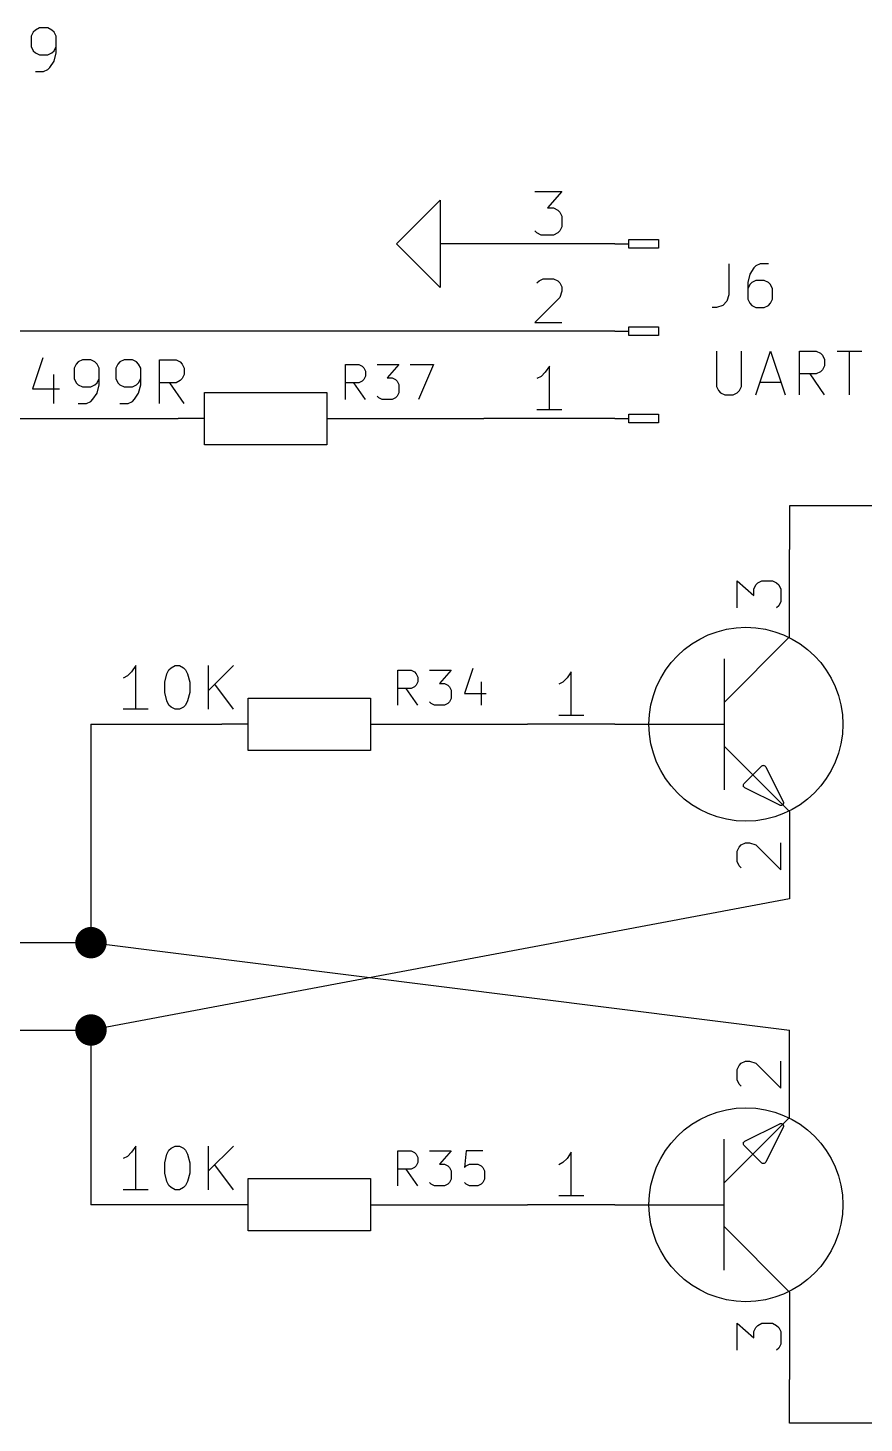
# Model space of a CAD drawing. Header units: inches. Extents: x 0.4 to 16.1, y -11.3 to -0.4.
# Drawn here: x 13.228 to 14.185, y -3.7 to -2.103 of the extents above; entities that cross this region are included whole.
import ezdxf

# ---------------------------------------------------------------- set-up
doc = ezdxf.new("R2010")
doc.units = ezdxf.units.IN
doc.header["$MEASUREMENT"] = 0
for name, color, linetype in [('GREENSIXTYFIVE', 129, 'CONTINUOUS'), ('LIGHTGREEN', 92, 'CONTINUOUS'), ('LIGHTRED', 12, 'CONTINUOUS'), ('RED', 14, 'CONTINUOUS')]:
    doc.layers.add(name, color=color, linetype=linetype)

msp = doc.modelspace()

# ---------------------------------------------------------------- linework, layer by layer
at = {"layer": 'GREENSIXTYFIVE', "linetype": 'CONTINUOUS'}
for p, q in [((13.2339, -2.1076), (13.2315, -2.1123)), ((13.2339, -2.1076), (13.2315, -2.1123)), ((13.2363, -2.1052), (13.2339, -2.1076)), ((13.2363, -2.1052), (13.2339, -2.1076)), ((13.241, -2.1028), (13.2363, -2.1052)), ((13.241, -2.1028), (13.2363, -2.1052)), ((13.2506, -2.1028), (13.241, -2.1028)), ((13.2506, -2.1028), (13.241, -2.1028)), ((13.2553, -2.1052), (13.2506, -2.1028)), ((13.2553, -2.1052), (13.2506, -2.1028)), ((13.2577, -2.1076), (13.2553, -2.1052)), ((13.2577, -2.1076), (13.2553, -2.1052)), ((13.2601, -2.1123), (13.2577, -2.1076)), ((13.2601, -2.1123), (13.2577, -2.1076)), ((13.2315, -2.1123), (13.2315, -2.1242)), ((13.2315, -2.1123), (13.2315, -2.1242)), ((13.2315, -2.1242), (13.2339, -2.129)), ((13.2315, -2.1242), (13.2339, -2.129)), ((13.2577, -2.129), (13.2601, -2.1242)), ((13.2577, -2.129), (13.2601, -2.1242)), ((13.2601, -2.1314), (13.2601, -2.1123)), ((13.2601, -2.1314), (13.2601, -2.1123)), ((13.2339, -2.129), (13.2363, -2.1314)), ((13.2339, -2.129), (13.2363, -2.1314)), ((13.2363, -2.1314), (13.241, -2.1338)), ((13.2363, -2.1314), (13.241, -2.1338)), ((13.241, -2.1338), (13.2506, -2.1338)), ((13.241, -2.1338), (13.2506, -2.1338)), ((13.2506, -2.1338), (13.2553, -2.1314)), ((13.2506, -2.1338), (13.2553, -2.1314)), ((13.2553, -2.1314), (13.2577, -2.129)), ((13.2553, -2.1314), (13.2577, -2.129)), ((13.2577, -2.1409), (13.2601, -2.1314)), ((13.2577, -2.1409), (13.2601, -2.1314)), ((13.2363, -2.1528), (13.2458, -2.1528)), ((13.2363, -2.1528), (13.2458, -2.1528)), ((13.2458, -2.1528), (13.2506, -2.1504)), ((13.2458, -2.1528), (13.2506, -2.1504)), ((13.2506, -2.1504), (13.2529, -2.148)), ((13.2506, -2.1504), (13.2529, -2.148)), ((13.2529, -2.148), (13.2577, -2.1409)), ((13.2529, -2.148), (13.2577, -2.1409)), ((14.0306, -2.3728), (14.0306, -2.4085)), ((14.0306, -2.3728), (14.0306, -2.4085)), ((14.0591, -2.3776), (14.0544, -2.3847)), ((14.0591, -2.3776), (14.0544, -2.3847)), ((14.0615, -2.3752), (14.0591, -2.3776)), ((14.0615, -2.3752), (14.0591, -2.3776)), ((14.0663, -2.3728), (14.0615, -2.3752)), ((14.0663, -2.3728), (14.0615, -2.3752)), ((14.0758, -2.3728), (14.0663, -2.3728)), ((14.0758, -2.3728), (14.0663, -2.3728)), ((14.0544, -2.3847), (14.052, -2.3942)), ((14.0544, -2.3847), (14.052, -2.3942)), ((14.052, -2.3942), (14.052, -2.4133)), ((14.052, -2.3942), (14.052, -2.4133)), ((14.0568, -2.3942), (14.0544, -2.3966)), ((14.0568, -2.3942), (14.0544, -2.3966)), ((14.0615, -2.3918), (14.0568, -2.3942)), ((14.0615, -2.3918), (14.0568, -2.3942)), ((14.071, -2.3918), (14.0615, -2.3918)), ((14.071, -2.3918), (14.0615, -2.3918)), ((14.0758, -2.3942), (14.071, -2.3918)), ((14.0758, -2.3942), (14.071, -2.3918)), ((14.0782, -2.3966), (14.0758, -2.3942)), ((14.0782, -2.3966), (14.0758, -2.3942)), ((14.0306, -2.4085), (14.0282, -2.4157)), ((14.0306, -2.4085), (14.0282, -2.4157)), ((14.0544, -2.3966), (14.052, -2.4014)), ((14.0544, -2.3966), (14.052, -2.4014)), ((14.0806, -2.4014), (14.0782, -2.3966)), ((14.0806, -2.4014), (14.0782, -2.3966)), ((14.0806, -2.4133), (14.0806, -2.4014)), ((14.0806, -2.4133), (14.0806, -2.4014)), ((14.0163, -2.4228), (14.0115, -2.4228)), ((14.0163, -2.4228), (14.0115, -2.4228)), ((14.0234, -2.4204), (14.0163, -2.4228)), ((14.0234, -2.4204), (14.0163, -2.4228)), ((14.0282, -2.4157), (14.0234, -2.4204)), ((14.0282, -2.4157), (14.0234, -2.4204)), ((14.052, -2.4133), (14.0544, -2.418)), ((14.052, -2.4133), (14.0544, -2.418)), ((14.0544, -2.418), (14.0568, -2.4204)), ((14.0544, -2.418), (14.0568, -2.4204)), ((14.0568, -2.4204), (14.0615, -2.4228)), ((14.0568, -2.4204), (14.0615, -2.4228)), ((14.0615, -2.4228), (14.071, -2.4228)), ((14.0615, -2.4228), (14.071, -2.4228)), ((14.071, -2.4228), (14.0758, -2.4204)), ((14.071, -2.4228), (14.0758, -2.4204)), ((14.0758, -2.4204), (14.0782, -2.418)), ((14.0758, -2.4204), (14.0782, -2.418)), ((14.0782, -2.418), (14.0806, -2.4133)), ((14.0782, -2.418), (14.0806, -2.4133)), ((14.0163, -2.4728), (14.0163, -2.5133)), ((14.0163, -2.4728), (14.0163, -2.5133)), ((14.0449, -2.5133), (14.0449, -2.4728)), ((14.0449, -2.5133), (14.0449, -2.4728)), ((14.0615, -2.5228), (14.0782, -2.4728)), ((14.0615, -2.5228), (14.0782, -2.4728)), ((14.0782, -2.4728), (14.0949, -2.5228)), ((14.0782, -2.4728), (14.0949, -2.5228)), ((14.1115, -2.5228), (14.1115, -2.4728)), ((14.1115, -2.4728), (14.1306, -2.4728)), ((14.1115, -2.5228), (14.1115, -2.4728)), ((14.1115, -2.4728), (14.1306, -2.4728)), ((14.1306, -2.4728), (14.1353, -2.4752)), ((14.1306, -2.4728), (14.1353, -2.4752)), ((14.1353, -2.4752), (14.1377, -2.4776)), ((14.1353, -2.4752), (14.1377, -2.4776)), ((14.1544, -2.4728), (14.1829, -2.4728)), ((14.1544, -2.4728), (14.1829, -2.4728)), ((14.1687, -2.5228), (14.1687, -2.4728)), ((14.1687, -2.5228), (14.1687, -2.4728)), ((13.245, -2.4804), (13.2331, -2.5161)), ((13.2831, -2.4876), (13.2807, -2.4923)), ((13.2855, -2.4852), (13.2831, -2.4876)), ((13.2902, -2.4828), (13.2855, -2.4852)), ((13.2998, -2.4828), (13.2902, -2.4828)), ((13.3045, -2.4852), (13.2998, -2.4828)), ((13.3069, -2.4876), (13.3045, -2.4852)), ((13.3093, -2.4923), (13.3069, -2.4876)), ((13.3307, -2.4876), (13.3283, -2.4923)), ((13.3331, -2.4852), (13.3307, -2.4876)), ((13.3379, -2.4828), (13.3331, -2.4852)), ((13.3474, -2.4828), (13.3379, -2.4828)), ((13.3521, -2.4852), (13.3474, -2.4828)), ((13.3545, -2.4876), (13.3521, -2.4852)), ((13.3569, -2.4923), (13.3545, -2.4876)), ((13.3783, -2.5328), (13.3783, -2.4828)), ((13.3783, -2.4828), (13.3974, -2.4828)), ((13.3974, -2.4828), (13.4021, -2.4852)), ((13.4021, -2.4852), (13.4045, -2.4876)), ((13.4045, -2.4876), (13.4069, -2.4923)), ((13.5914, -2.5282), (13.5914, -2.4882)), ((13.5914, -2.4882), (13.6067, -2.4882)), ((13.6067, -2.4882), (13.6105, -2.4901)), ((13.6105, -2.4901), (13.6124, -2.4921)), ((13.6276, -2.4882), (13.6524, -2.4882)), ((13.6524, -2.4882), (13.639, -2.5035)), ((13.6657, -2.4882), (13.6924, -2.4882)), ((13.6924, -2.4882), (13.6752, -2.5282)), ((14.1377, -2.4776), (14.1401, -2.4823)), ((14.1377, -2.4776), (14.1401, -2.4823)), ((14.1401, -2.4895), (14.1377, -2.4942)), ((14.1401, -2.4895), (14.1377, -2.4942)), ((14.1401, -2.4823), (14.1401, -2.4895)), ((14.1401, -2.4823), (14.1401, -2.4895)), ((13.2569, -2.4995), (13.2569, -2.5328)), ((13.2807, -2.4923), (13.2807, -2.5042)), ((13.2807, -2.5042), (13.2831, -2.509)), ((13.3069, -2.509), (13.3093, -2.5042)), ((13.3093, -2.5114), (13.3093, -2.4923)), ((13.3283, -2.4923), (13.3283, -2.5042)), ((13.3283, -2.5042), (13.3307, -2.509)), ((13.3545, -2.509), (13.3569, -2.5042)), ((13.3569, -2.5114), (13.3569, -2.4923)), ((13.4021, -2.5066), (13.3974, -2.509)), ((13.4045, -2.5042), (13.4021, -2.5066)), ((13.4069, -2.4995), (13.4045, -2.5042)), ((13.4069, -2.4923), (13.4069, -2.4995)), ((13.6105, -2.5073), (13.6067, -2.5092)), ((13.6124, -2.5054), (13.6105, -2.5073)), ((13.6124, -2.4921), (13.6143, -2.4959)), ((13.6143, -2.5016), (13.6124, -2.5054)), ((13.6143, -2.4959), (13.6143, -2.5016)), ((13.639, -2.5035), (13.6448, -2.5035)), ((13.6448, -2.5035), (13.6486, -2.5054)), ((13.6486, -2.5054), (13.6505, -2.5073)), ((13.6505, -2.5073), (13.6524, -2.5111)), ((14.1306, -2.499), (14.1115, -2.499)), ((14.1306, -2.499), (14.1115, -2.499)), ((14.1401, -2.5228), (14.1234, -2.499)), ((14.1401, -2.5228), (14.1234, -2.499)), ((14.1353, -2.4966), (14.1306, -2.499)), ((14.1353, -2.4966), (14.1306, -2.499)), ((14.1377, -2.4942), (14.1353, -2.4966)), ((14.1377, -2.4942), (14.1353, -2.4966)), ((13.2331, -2.5161), (13.264, -2.5161)), ((13.2831, -2.509), (13.2855, -2.5114)), ((13.2855, -2.5114), (13.2902, -2.5138)), ((13.2902, -2.5138), (13.2998, -2.5138)), ((13.2998, -2.5138), (13.3045, -2.5114)), ((13.3021, -2.528), (13.3069, -2.5209)), ((13.3045, -2.5114), (13.3069, -2.509)), ((13.3069, -2.5209), (13.3093, -2.5114)), ((13.3307, -2.509), (13.3331, -2.5114)), ((13.3331, -2.5114), (13.3379, -2.5138)), ((13.3379, -2.5138), (13.3474, -2.5138)), ((13.3474, -2.5138), (13.3521, -2.5114)), ((13.3498, -2.528), (13.3545, -2.5209)), ((13.3521, -2.5114), (13.3545, -2.509)), ((13.3545, -2.5209), (13.3569, -2.5114)), ((13.3974, -2.509), (13.3783, -2.509)), ((13.4069, -2.5328), (13.3902, -2.509)), ((13.6067, -2.5092), (13.5914, -2.5092)), ((13.6143, -2.5282), (13.601, -2.5092)), ((13.6524, -2.5206), (13.6505, -2.5244)), ((13.6524, -2.5111), (13.6524, -2.5206)), ((14.0163, -2.5133), (14.0187, -2.518)), ((14.0163, -2.5133), (14.0187, -2.518)), ((14.0187, -2.518), (14.021, -2.5204)), ((14.0187, -2.518), (14.021, -2.5204)), ((14.021, -2.5204), (14.0258, -2.5228)), ((14.021, -2.5204), (14.0258, -2.5228)), ((14.0258, -2.5228), (14.0353, -2.5228)), ((14.0258, -2.5228), (14.0353, -2.5228)), ((14.0353, -2.5228), (14.0401, -2.5204)), ((14.0353, -2.5228), (14.0401, -2.5204)), ((14.0401, -2.5204), (14.0425, -2.518)), ((14.0401, -2.5204), (14.0425, -2.518)), ((14.0425, -2.518), (14.0449, -2.5133)), ((14.0425, -2.518), (14.0449, -2.5133)), ((14.0663, -2.5085), (14.0901, -2.5085)), ((14.0663, -2.5085), (14.0901, -2.5085)), ((13.2855, -2.5328), (13.295, -2.5328)), ((13.295, -2.5328), (13.2998, -2.5304)), ((13.2998, -2.5304), (13.3021, -2.528)), ((13.3331, -2.5328), (13.3426, -2.5328)), ((13.3426, -2.5328), (13.3474, -2.5304)), ((13.3474, -2.5304), (13.3498, -2.528)), ((13.6295, -2.5263), (13.6276, -2.5244)), ((13.6333, -2.5282), (13.6295, -2.5263)), ((13.6448, -2.5282), (13.6333, -2.5282)), ((13.6486, -2.5263), (13.6448, -2.5282)), ((13.6505, -2.5244), (13.6486, -2.5263)), ((13.3464, -2.8399), (13.3417, -2.8447)), ((13.3512, -2.8328), (13.3464, -2.8399)), ((13.3512, -2.8828), (13.3512, -2.8328)), ((13.3845, -2.8519), (13.3869, -2.8423)), ((13.3869, -2.8423), (13.3893, -2.8376)), ((13.3893, -2.8376), (13.3917, -2.8352)), ((13.3917, -2.8352), (13.3964, -2.8328)), ((13.3964, -2.8328), (13.4012, -2.8328)), ((13.4012, -2.8328), (13.4059, -2.8352)), ((13.4059, -2.8352), (13.4083, -2.8376)), ((13.4083, -2.8376), (13.4107, -2.8423)), ((13.4107, -2.8423), (13.4131, -2.8519)), ((13.4345, -2.8828), (13.4345, -2.8328)), ((13.4631, -2.8328), (13.4345, -2.8614)), ((13.6514, -2.8782), (13.6514, -2.8382)), ((13.6514, -2.8382), (13.6667, -2.8382)), ((13.6667, -2.8382), (13.6705, -2.8401)), ((13.6705, -2.8401), (13.6724, -2.8421)), ((13.6724, -2.8421), (13.6743, -2.8459)), ((13.6876, -2.8382), (13.7124, -2.8382)), ((13.7124, -2.8382), (13.699, -2.8535)), ((13.7371, -2.8363), (13.7276, -2.8649)), ((13.3417, -2.8447), (13.3369, -2.8471)), ((13.3845, -2.8638), (13.3845, -2.8519)), ((13.4131, -2.8519), (13.4131, -2.8638)), ((13.4631, -2.8828), (13.4417, -2.8542)), ((13.6705, -2.8573), (13.6667, -2.8592)), ((13.6724, -2.8554), (13.6705, -2.8573)), ((13.6743, -2.8516), (13.6724, -2.8554)), ((13.6743, -2.8459), (13.6743, -2.8516)), ((13.699, -2.8535), (13.7048, -2.8535)), ((13.7048, -2.8535), (13.7086, -2.8554)), ((13.7086, -2.8554), (13.7105, -2.8573)), ((13.7105, -2.8573), (13.7124, -2.8611)), ((13.7467, -2.8516), (13.7467, -2.8782)), ((13.3869, -2.8733), (13.3845, -2.8638)), ((13.3893, -2.878), (13.3869, -2.8733)), ((13.4107, -2.8733), (13.4083, -2.878)), ((13.4131, -2.8638), (13.4107, -2.8733)), ((13.6667, -2.8592), (13.6514, -2.8592)), ((13.6743, -2.8782), (13.661, -2.8592)), ((13.6895, -2.8763), (13.6876, -2.8744)), ((13.7105, -2.8744), (13.7086, -2.8763)), ((13.7124, -2.8706), (13.7105, -2.8744)), ((13.7124, -2.8611), (13.7124, -2.8706)), ((13.7276, -2.8649), (13.7524, -2.8649)), ((13.3655, -2.8828), (13.3369, -2.8828)), ((13.3917, -2.8804), (13.3893, -2.878)), ((13.3964, -2.8828), (13.3917, -2.8804)), ((13.4012, -2.8828), (13.3964, -2.8828)), ((13.4059, -2.8804), (13.4012, -2.8828)), ((13.4083, -2.878), (13.4059, -2.8804)), ((13.6933, -2.8782), (13.6895, -2.8763)), ((13.7048, -2.8782), (13.6933, -2.8782)), ((13.7086, -2.8763), (13.7048, -2.8782)), ((13.3512, -3.3828), (13.3464, -3.3899)), ((13.3512, -3.4328), (13.3512, -3.3828)), ((13.3893, -3.3876), (13.3917, -3.3852)), ((13.3917, -3.3852), (13.3964, -3.3828)), ((13.3964, -3.3828), (13.4012, -3.3828)), ((13.4012, -3.3828), (13.4059, -3.3852)), ((13.4059, -3.3852), (13.4083, -3.3876)), ((13.4345, -3.4328), (13.4345, -3.3828)), ((13.4631, -3.3828), (13.4345, -3.4114)), ((13.3417, -3.3947), (13.3369, -3.3971)), ((13.3464, -3.3899), (13.3417, -3.3947)), ((13.3845, -3.4019), (13.3869, -3.3923)), ((13.3845, -3.4138), (13.3845, -3.4019)), ((13.3869, -3.3923), (13.3893, -3.3876)), ((13.4083, -3.3876), (13.4107, -3.3923)), ((13.4107, -3.3923), (13.4131, -3.4019)), ((13.4131, -3.4019), (13.4131, -3.4138)), ((13.6514, -3.4282), (13.6514, -3.3882)), ((13.6514, -3.3882), (13.6667, -3.3882)), ((13.6667, -3.3882), (13.6705, -3.3901)), ((13.6705, -3.3901), (13.6724, -3.3921)), ((13.6724, -3.3921), (13.6743, -3.3959)), ((13.6743, -3.4016), (13.6724, -3.4054)), ((13.6743, -3.3959), (13.6743, -3.4016)), ((13.6876, -3.3882), (13.7124, -3.3882)), ((13.7124, -3.3882), (13.699, -3.4035)), ((13.7295, -3.3882), (13.7276, -3.4073)), ((13.7486, -3.3882), (13.7295, -3.3882)), ((13.3869, -3.4233), (13.3845, -3.4138)), ((13.4131, -3.4138), (13.4107, -3.4233)), ((13.4631, -3.4328), (13.4417, -3.4042)), ((13.6667, -3.4092), (13.6514, -3.4092)), ((13.6743, -3.4282), (13.661, -3.4092)), ((13.6705, -3.4073), (13.6667, -3.4092)), ((13.6724, -3.4054), (13.6705, -3.4073)), ((13.699, -3.4035), (13.7048, -3.4035)), ((13.7048, -3.4035), (13.7086, -3.4054)), ((13.7086, -3.4054), (13.7105, -3.4073)), ((13.7105, -3.4073), (13.7124, -3.4111)), ((13.7124, -3.4111), (13.7124, -3.4206)), ((13.7276, -3.4073), (13.7295, -3.4054)), ((13.7295, -3.4054), (13.7333, -3.4035)), ((13.7333, -3.4035), (13.7429, -3.4035)), ((13.7429, -3.4035), (13.7467, -3.4054)), ((13.7467, -3.4054), (13.7486, -3.4073)), ((13.7486, -3.4073), (13.7505, -3.4111)), ((13.7505, -3.4111), (13.7505, -3.4206)), ((13.3655, -3.4328), (13.3369, -3.4328)), ((13.3893, -3.428), (13.3869, -3.4233)), ((13.3917, -3.4304), (13.3893, -3.428)), ((13.3964, -3.4328), (13.3917, -3.4304)), ((13.4012, -3.4328), (13.3964, -3.4328)), ((13.4059, -3.4304), (13.4012, -3.4328)), ((13.4083, -3.428), (13.4059, -3.4304)), ((13.4107, -3.4233), (13.4083, -3.428)), ((13.6895, -3.4263), (13.6876, -3.4244)), ((13.6933, -3.4282), (13.6895, -3.4263)), ((13.7048, -3.4282), (13.6933, -3.4282)), ((13.7086, -3.4263), (13.7048, -3.4282)), ((13.7105, -3.4244), (13.7086, -3.4263)), ((13.7124, -3.4206), (13.7105, -3.4244)), ((13.7295, -3.4263), (13.7276, -3.4244)), ((13.7333, -3.4282), (13.7295, -3.4263)), ((13.7429, -3.4282), (13.7333, -3.4282)), ((13.7467, -3.4263), (13.7429, -3.4282)), ((13.7486, -3.4244), (13.7467, -3.4263)), ((13.7505, -3.4206), (13.7486, -3.4244))]:
    msp.add_line(p, q, dxfattribs=at)
at = {"layer": 'LIGHTGREEN', "linetype": 'CONTINUOUS'}
for p, q in [((13.75, -2.45), (13.2, -2.45)), ((13.2, -2.55), (13.4, -2.55)), ((13.6, -2.55), (13.75, -2.55)), ((14.1, -2.65), (14.1, -2.7)), ((14.6, -2.65), (14.1, -2.65)), ((13.3, -2.9), (13.3, -3.15)), ((13.3, -2.9), (13.45, -2.9)), ((13.65, -2.9), (13.8, -2.9)), ((14.1, -3.1), (13.3, -3.25)), ((13.2, -3.15), (13.3, -3.15)), ((13.3, -3.15), (14.1, -3.25)), ((13.2, -3.25), (13.3, -3.25)), ((13.3, -3.25), (13.3, -3.45)), ((13.45, -3.45), (13.3, -3.45)), ((13.65, -3.45), (13.8, -3.45)), ((14.1, -3.7), (14.1, -3.65)), ((14.6, -3.7), (14.1, -3.7))]:
    msp.add_line(p, q, dxfattribs=at)
at = {"layer": 'LIGHTGREEN', "const_width": 0.018}
for points in [[(13.291, -3.15, 1), (13.309, -3.15, 1)], [(13.291, -3.25, 1), (13.309, -3.25, 1)]]:
    msp.add_lwpolyline(points, format="xyb", close=True, dxfattribs=at)
at = {"layer": 'LIGHTRED', "linetype": 'CONTINUOUS'}
for p, q in [((13.8083, -2.2899), (13.8393, -2.2899)), ((13.8083, -2.2899), (13.8393, -2.2899)), ((13.8393, -2.2899), (13.8226, -2.3089)), ((13.8393, -2.2899), (13.8226, -2.3089)), ((13.8226, -2.3089), (13.8298, -2.3089)), ((13.8226, -2.3089), (13.8298, -2.3089)), ((13.8298, -2.3089), (13.8345, -2.3113)), ((13.8298, -2.3089), (13.8345, -2.3113)), ((13.8345, -2.3113), (13.8369, -2.3137)), ((13.8345, -2.3113), (13.8369, -2.3137)), ((13.8369, -2.3137), (13.8393, -2.3184)), ((13.8369, -2.3137), (13.8393, -2.3184)), ((13.8393, -2.3304), (13.8369, -2.3351)), ((13.8393, -2.3304), (13.8369, -2.3351)), ((13.8393, -2.3184), (13.8393, -2.3304)), ((13.8393, -2.3184), (13.8393, -2.3304)), ((13.8107, -2.3375), (13.8083, -2.3351)), ((13.8107, -2.3375), (13.8083, -2.3351)), ((13.8155, -2.3399), (13.8107, -2.3375)), ((13.8155, -2.3399), (13.8107, -2.3375)), ((13.8298, -2.3399), (13.8155, -2.3399)), ((13.8298, -2.3399), (13.8155, -2.3399)), ((13.8345, -2.3375), (13.8298, -2.3399)), ((13.8345, -2.3375), (13.8298, -2.3399)), ((13.8369, -2.3351), (13.8345, -2.3375)), ((13.8369, -2.3351), (13.8345, -2.3375)), ((13.8107, -2.3946), (13.8131, -2.3923)), ((13.8107, -2.3946), (13.8131, -2.3923)), ((13.8131, -2.3923), (13.8179, -2.3899)), ((13.8131, -2.3923), (13.8179, -2.3899)), ((13.8179, -2.3899), (13.8298, -2.3899)), ((13.8179, -2.3899), (13.8298, -2.3899)), ((13.8298, -2.3899), (13.8345, -2.3923)), ((13.8298, -2.3899), (13.8345, -2.3923)), ((13.8345, -2.3923), (13.8369, -2.3946)), ((13.8345, -2.3923), (13.8369, -2.3946)), ((13.8369, -2.3946), (13.8393, -2.3994)), ((13.8369, -2.3946), (13.8393, -2.3994)), ((13.8369, -2.4113), (13.8083, -2.4399)), ((13.8369, -2.4113), (13.8083, -2.4399)), ((13.8393, -2.4042), (13.8369, -2.4113)), ((13.8393, -2.4042), (13.8369, -2.4113)), ((13.8393, -2.3994), (13.8393, -2.4042)), ((13.8393, -2.3994), (13.8393, -2.4042)), ((13.8083, -2.4399), (13.8393, -2.4399)), ((13.8083, -2.4399), (13.8393, -2.4399)), ((13.825, -2.4899), (13.8202, -2.497)), ((13.825, -2.4899), (13.8202, -2.497)), ((13.825, -2.5399), (13.825, -2.4899)), ((13.825, -2.5399), (13.825, -2.4899)), ((13.8155, -2.5018), (13.8107, -2.5042)), ((13.8155, -2.5018), (13.8107, -2.5042)), ((13.8202, -2.497), (13.8155, -2.5018)), ((13.8202, -2.497), (13.8155, -2.5018)), ((13.8393, -2.5399), (13.8107, -2.5399)), ((13.8393, -2.5399), (13.8107, -2.5399)), ((14.0399, -2.7667), (14.0399, -2.7357)), ((14.0399, -2.7357), (14.0589, -2.7524)), ((14.0589, -2.7452), (14.0613, -2.7405)), ((14.0589, -2.7524), (14.0589, -2.7452)), ((14.0613, -2.7405), (14.0637, -2.7381)), ((14.0637, -2.7381), (14.0684, -2.7357)), ((14.0684, -2.7357), (14.0804, -2.7357)), ((14.0804, -2.7357), (14.0851, -2.7381)), ((14.0851, -2.7381), (14.0875, -2.7405)), ((14.0875, -2.7405), (14.0899, -2.7452)), ((14.0899, -2.7452), (14.0899, -2.7595)), ((14.0899, -2.7595), (14.0875, -2.7643)), ((14.0875, -2.7643), (14.0851, -2.7667)), ((13.85, -2.8399), (13.8452, -2.847)), ((13.85, -2.8899), (13.85, -2.8399)), ((13.8405, -2.8518), (13.8357, -2.8542)), ((13.8452, -2.847), (13.8405, -2.8518)), ((13.8643, -2.8899), (13.8357, -2.8899)), ((14.0399, -3.0452), (14.0423, -3.0405)), ((14.0399, -3.0571), (14.0399, -3.0452)), ((14.0423, -3.0405), (14.0446, -3.0381)), ((14.0446, -3.0381), (14.0494, -3.0357)), ((14.0494, -3.0357), (14.0542, -3.0357)), ((14.0542, -3.0357), (14.0613, -3.0381)), ((14.0613, -3.0381), (14.0899, -3.0667)), ((14.0899, -3.0667), (14.0899, -3.0357)), ((14.0423, -3.0619), (14.0399, -3.0571)), ((14.0446, -3.0643), (14.0423, -3.0619)), ((14.0423, -3.2905), (14.0446, -3.2881)), ((14.0446, -3.2881), (14.0494, -3.2857)), ((14.0494, -3.2857), (14.0542, -3.2857)), ((14.0542, -3.2857), (14.0613, -3.2881)), ((14.0613, -3.2881), (14.0899, -3.3167)), ((14.0899, -3.3167), (14.0899, -3.2857)), ((14.0399, -3.2952), (14.0423, -3.2905)), ((14.0399, -3.3071), (14.0399, -3.2952)), ((14.0423, -3.3119), (14.0399, -3.3071)), ((14.0446, -3.3143), (14.0423, -3.3119)), ((13.8405, -3.4018), (13.8357, -3.4042)), ((13.8452, -3.397), (13.8405, -3.4018)), ((13.85, -3.3899), (13.8452, -3.397)), ((13.85, -3.4399), (13.85, -3.3899)), ((13.8643, -3.4399), (13.8357, -3.4399)), ((14.0399, -3.6167), (14.0399, -3.5857)), ((14.0399, -3.5857), (14.0589, -3.6024)), ((14.0589, -3.5952), (14.0613, -3.5905)), ((14.0613, -3.5905), (14.0637, -3.5881)), ((14.0637, -3.5881), (14.0684, -3.5857)), ((14.0684, -3.5857), (14.0804, -3.5857)), ((14.0804, -3.5857), (14.0851, -3.5881)), ((14.0851, -3.5881), (14.0875, -3.5905)), ((14.0875, -3.5905), (14.0899, -3.5952)), ((14.0589, -3.6024), (14.0589, -3.5952)), ((14.0899, -3.6095), (14.0875, -3.6143)), ((14.0899, -3.5952), (14.0899, -3.6095)), ((14.0875, -3.6143), (14.0851, -3.6167))]:
    msp.add_line(p, q, dxfattribs=at)
at = {"layer": 'RED', "linetype": 'CONTINUOUS'}
for p, q in [((13.65, -2.35), (13.7, -2.3)), ((13.7, -2.3), (13.7, -2.35)), ((13.916, -2.355), (13.916, -2.345)), ((13.916, -2.345), (13.95, -2.345)), ((13.95, -2.345), (13.95, -2.355)), ((13.7, -2.4), (13.65, -2.35)), ((13.75, -2.35), (13.7, -2.35)), ((13.7, -2.35), (13.7, -2.4)), ((13.9, -2.35), (13.75, -2.35)), ((13.9, -2.35), (13.75, -2.35)), ((13.9, -2.35), (13.916, -2.35)), ((13.95, -2.355), (13.916, -2.355)), ((13.9, -2.45), (13.75, -2.45)), ((13.9, -2.45), (13.75, -2.45)), ((13.9, -2.45), (13.916, -2.45)), ((13.916, -2.455), (13.916, -2.445)), ((13.916, -2.445), (13.95, -2.445)), ((13.95, -2.455), (13.916, -2.455)), ((13.95, -2.445), (13.95, -2.455)), ((13.43, -2.58), (13.43, -2.52)), ((13.43, -2.52), (13.57, -2.52)), ((13.57, -2.52), (13.57, -2.58)), ((13.43, -2.55), (13.4, -2.55)), ((13.57, -2.55), (13.6, -2.55)), ((13.9, -2.55), (13.75, -2.55)), ((13.9, -2.55), (13.75, -2.55)), ((13.9, -2.55), (13.916, -2.55)), ((13.916, -2.555), (13.916, -2.545)), ((13.916, -2.545), (13.95, -2.545)), ((13.95, -2.555), (13.916, -2.555)), ((13.95, -2.545), (13.95, -2.555)), ((13.57, -2.58), (13.43, -2.58)), ((14.1, -2.8), (14.1, -2.7)), ((14.025, -2.875), (14.1, -2.8)), ((14.025, -2.825), (14.025, -2.975)), ((13.48, -2.93), (13.48, -2.87)), ((13.48, -2.87), (13.62, -2.87)), ((13.62, -2.87), (13.62, -2.93)), ((13.48, -2.9), (13.45, -2.9)), ((13.62, -2.9), (13.65, -2.9)), ((13.9, -2.9), (13.8, -2.9)), ((13.9, -2.9), (14.025, -2.9)), ((13.62, -2.93), (13.48, -2.93)), ((14.025, -2.925), (14.1, -3)), ((14.0479, -2.9679), (14.0679, -2.9479)), ((14.0679, -2.9479), (14.0681, -2.9477)), ((14.0681, -2.9477), (14.0682, -2.9476)), ((14.0682, -2.9476), (14.0683, -2.9475)), ((14.0682, -2.9476), (14.0682, -2.9476)), ((14.0683, -2.9475), (14.0688, -2.9473)), ((14.0688, -2.9473), (14.0692, -2.9471)), ((14.0692, -2.9471), (14.0693, -2.9471)), ((14.0693, -2.9471), (14.0694, -2.9471)), ((14.0694, -2.9471), (14.0699, -2.9471)), ((14.0699, -2.9471), (14.0704, -2.947)), ((14.0704, -2.947), (14.0705, -2.9471)), ((14.0705, -2.9471), (14.0706, -2.9471)), ((14.0706, -2.9471), (14.071, -2.9472)), ((14.071, -2.9472), (14.0715, -2.9474)), ((14.0715, -2.9474), (14.0716, -2.9475)), ((14.0716, -2.9475), (14.0717, -2.9475)), ((14.0717, -2.9475), (14.072, -2.9478)), ((14.072, -2.9478), (14.0724, -2.9482)), ((14.0724, -2.9482), (14.0725, -2.9483)), ((14.0725, -2.9483), (14.0725, -2.9483)), ((14.0725, -2.9483), (14.0725, -2.9484)), ((14.0725, -2.9484), (14.0727, -2.9487)), ((14.0727, -2.9487), (14.0927, -2.9887)), ((14.047, -2.9704), (14.0471, -2.9699)), ((14.0471, -2.9705), (14.047, -2.9704)), ((14.0471, -2.9692), (14.0473, -2.9688)), ((14.0471, -2.9693), (14.0471, -2.9692)), ((14.0471, -2.9694), (14.0471, -2.9693)), ((14.0471, -2.9699), (14.0471, -2.9694)), ((14.0471, -2.9706), (14.0471, -2.9705)), ((14.0472, -2.971), (14.0471, -2.9706)), ((14.0473, -2.9688), (14.0475, -2.9683)), ((14.0475, -2.9683), (14.0476, -2.9682)), ((14.0476, -2.9682), (14.0477, -2.9681)), ((14.0476, -2.9682), (14.0476, -2.9682)), ((14.0477, -2.9681), (14.0479, -2.9679)), ((14.0474, -2.9715), (14.0472, -2.971)), ((14.0475, -2.9716), (14.0474, -2.9715)), ((14.0475, -2.9717), (14.0475, -2.9716)), ((14.0478, -2.972), (14.0475, -2.9717)), ((14.0482, -2.9724), (14.0478, -2.972)), ((14.0483, -2.9724), (14.0482, -2.9724)), ((14.0483, -2.9725), (14.0483, -2.9724)), ((14.0484, -2.9725), (14.0483, -2.9725)), ((14.0487, -2.9727), (14.0484, -2.9725)), ((14.0887, -2.9927), (14.0487, -2.9727)), ((14.0892, -2.9929), (14.0887, -2.9927)), ((14.0894, -2.9929), (14.0892, -2.9929)), ((14.0896, -2.993), (14.0894, -2.9929)), ((14.09, -2.9929), (14.0896, -2.993)), ((14.0904, -2.993), (14.09, -2.9929)), ((14.0906, -2.9929), (14.0904, -2.993)), ((14.0908, -2.9929), (14.0906, -2.9929)), ((14.0911, -2.9927), (14.0908, -2.9929)), ((14.0915, -2.9926), (14.0911, -2.9927)), ((14.0917, -2.9925), (14.0915, -2.9926)), ((14.0918, -2.9924), (14.0917, -2.9925)), ((14.0921, -2.9921), (14.0918, -2.9924)), ((14.0924, -2.9918), (14.0921, -2.9921)), ((14.0925, -2.9917), (14.0924, -2.9918)), ((14.0926, -2.9915), (14.0925, -2.9917)), ((14.0927, -2.9911), (14.0926, -2.9915)), ((14.0927, -2.9887), (14.0929, -2.9892)), ((14.0929, -2.9908), (14.0927, -2.9911)), ((14.0929, -2.9892), (14.0929, -2.9894)), ((14.0929, -2.9894), (14.093, -2.9896)), ((14.093, -2.9896), (14.0929, -2.99)), ((14.0929, -2.99), (14.093, -2.9904)), ((14.093, -2.9904), (14.0929, -2.9906)), ((14.0929, -2.9906), (14.0929, -2.9908)), ((14.1, -3), (14.1, -3.1)), ((14.1, -3.35), (14.1, -3.25)), ((14.025, -3.425), (14.1, -3.35)), ((14.0487, -3.3773), (14.0887, -3.3573)), ((14.0927, -3.3613), (14.0727, -3.4013)), ((14.0887, -3.3573), (14.0892, -3.3571)), ((14.0892, -3.3571), (14.0894, -3.3571)), ((14.0894, -3.3571), (14.0896, -3.357)), ((14.0896, -3.357), (14.09, -3.357)), ((14.09, -3.357), (14.0904, -3.357)), ((14.0904, -3.357), (14.0906, -3.3571)), ((14.0906, -3.3571), (14.0908, -3.3571)), ((14.0908, -3.3571), (14.0911, -3.3573)), ((14.0911, -3.3573), (14.0915, -3.3574)), ((14.0915, -3.3574), (14.0917, -3.3575)), ((14.0917, -3.3575), (14.0918, -3.3576)), ((14.0918, -3.3576), (14.0921, -3.3579)), ((14.0921, -3.3579), (14.0924, -3.3582)), ((14.0924, -3.3582), (14.0925, -3.3583)), ((14.0925, -3.3583), (14.0926, -3.3585)), ((14.0926, -3.3585), (14.0927, -3.3589)), ((14.0927, -3.3589), (14.0929, -3.3592)), ((14.0929, -3.3608), (14.0927, -3.3613)), ((14.0929, -3.3592), (14.0929, -3.3594)), ((14.0929, -3.3594), (14.093, -3.3596)), ((14.093, -3.3596), (14.0929, -3.36)), ((14.0929, -3.36), (14.093, -3.3604)), ((14.093, -3.3604), (14.0929, -3.3606)), ((14.0929, -3.3606), (14.0929, -3.3608)), ((14.025, -3.525), (14.025, -3.375)), ((14.047, -3.3796), (14.0471, -3.3795)), ((14.0471, -3.3801), (14.047, -3.3796)), ((14.0471, -3.3794), (14.0472, -3.379)), ((14.0471, -3.3795), (14.0471, -3.3794)), ((14.0471, -3.3806), (14.0471, -3.3801)), ((14.0471, -3.3807), (14.0471, -3.3806)), ((14.0471, -3.3808), (14.0471, -3.3807)), ((14.0473, -3.3812), (14.0471, -3.3808)), ((14.0472, -3.379), (14.0474, -3.3785)), ((14.0475, -3.3817), (14.0473, -3.3812)), ((14.0474, -3.3785), (14.0475, -3.3784)), ((14.0475, -3.3783), (14.0478, -3.378)), ((14.0475, -3.3784), (14.0475, -3.3783)), ((14.0476, -3.3818), (14.0475, -3.3817)), ((14.0477, -3.3819), (14.0476, -3.3818)), ((14.0476, -3.3818), (14.0476, -3.3818)), ((14.0479, -3.3821), (14.0477, -3.3819)), ((14.0478, -3.378), (14.0482, -3.3776)), ((14.0679, -3.4021), (14.0479, -3.3821)), ((14.0482, -3.3776), (14.0483, -3.3775)), ((14.0483, -3.3775), (14.0483, -3.3775)), ((14.0483, -3.3775), (14.0484, -3.3775)), ((14.0484, -3.3775), (14.0487, -3.3773)), ((14.0724, -3.4018), (14.072, -3.4022)), ((14.0725, -3.4017), (14.0724, -3.4018)), ((14.0727, -3.4013), (14.0725, -3.4016)), ((14.0725, -3.4016), (14.0725, -3.4017)), ((14.0725, -3.4017), (14.0725, -3.4017)), ((14.0681, -3.4023), (14.0679, -3.4021)), ((14.0682, -3.4024), (14.0681, -3.4023)), ((14.0683, -3.4025), (14.0682, -3.4024)), ((14.0682, -3.4024), (14.0682, -3.4024)), ((14.0688, -3.4027), (14.0683, -3.4025)), ((14.0692, -3.4029), (14.0688, -3.4027)), ((14.0693, -3.4029), (14.0692, -3.4029)), ((14.0694, -3.4029), (14.0693, -3.4029)), ((14.0699, -3.4029), (14.0694, -3.4029)), ((14.0704, -3.403), (14.0699, -3.4029)), ((14.0705, -3.4029), (14.0704, -3.403)), ((14.0706, -3.4029), (14.0705, -3.4029)), ((14.071, -3.4028), (14.0706, -3.4029)), ((14.0715, -3.4026), (14.071, -3.4028)), ((14.0716, -3.4025), (14.0715, -3.4026)), ((14.0717, -3.4025), (14.0716, -3.4025)), ((14.072, -3.4022), (14.0717, -3.4025)), ((13.48, -3.48), (13.48, -3.42)), ((13.48, -3.42), (13.62, -3.42)), ((13.62, -3.42), (13.62, -3.48)), ((13.48, -3.45), (13.45, -3.45)), ((13.62, -3.45), (13.65, -3.45)), ((13.9, -3.45), (13.8, -3.45)), ((13.9, -3.45), (14.025, -3.45)), ((13.62, -3.48), (13.48, -3.48)), ((14.025, -3.475), (14.1, -3.55)), ((14.1, -3.55), (14.1, -3.65))]:
    msp.add_line(p, q, dxfattribs=at)
at = {"layer": 'RED'}
for centre in [(14.05, -2.9), (14.05, -3.45)]:
    msp.add_circle(centre, 0.111, dxfattribs=at)

doc.saveas('drawing.dxf')
